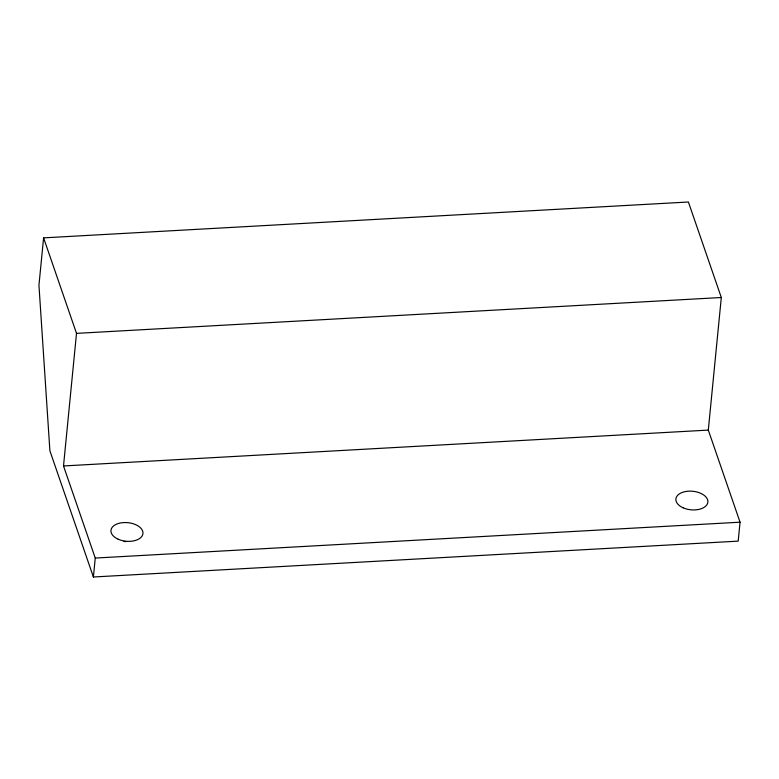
<?xml version="1.0" encoding="UTF-8"?>
<svg xmlns="http://www.w3.org/2000/svg" width="779" height="779" viewBox="0 0 779 779"><rect width="100%" height="100%" fill="white"/><g stroke="black" fill="none" stroke-linecap="round" stroke-linejoin="round"><path stroke-width="1.17" d="M43.595 237.868L38.95 285.221L49.895 450.798L93.392 576.996L738.19 541.132L740.05 522.193L708.306 430.096L721.305 297.51L688.393 202.004L43.595 237.868L76.508 333.373L63.508 465.959L95.252 558.056L93.392 576.996M76.508 333.373L721.305 297.51M63.508 465.959L708.306 430.096M95.252 558.056L740.05 522.193M123.949 541.483A16.077 9.329 5.6 0 1 126.042 541.609M118.155 539.204A16.077 9.329 5.6 0 0 142.956 533.537A16.077 9.329 5.6 0 0 119.781 523.118A16.077 9.329 5.6 0 0 118.155 539.204M683.066 507.781A16.077 9.329 5.6 0 0 707.868 502.124A16.077 9.329 5.6 0 0 684.692 491.705A16.077 9.329 5.6 0 0 683.066 507.781"/></g></svg>
